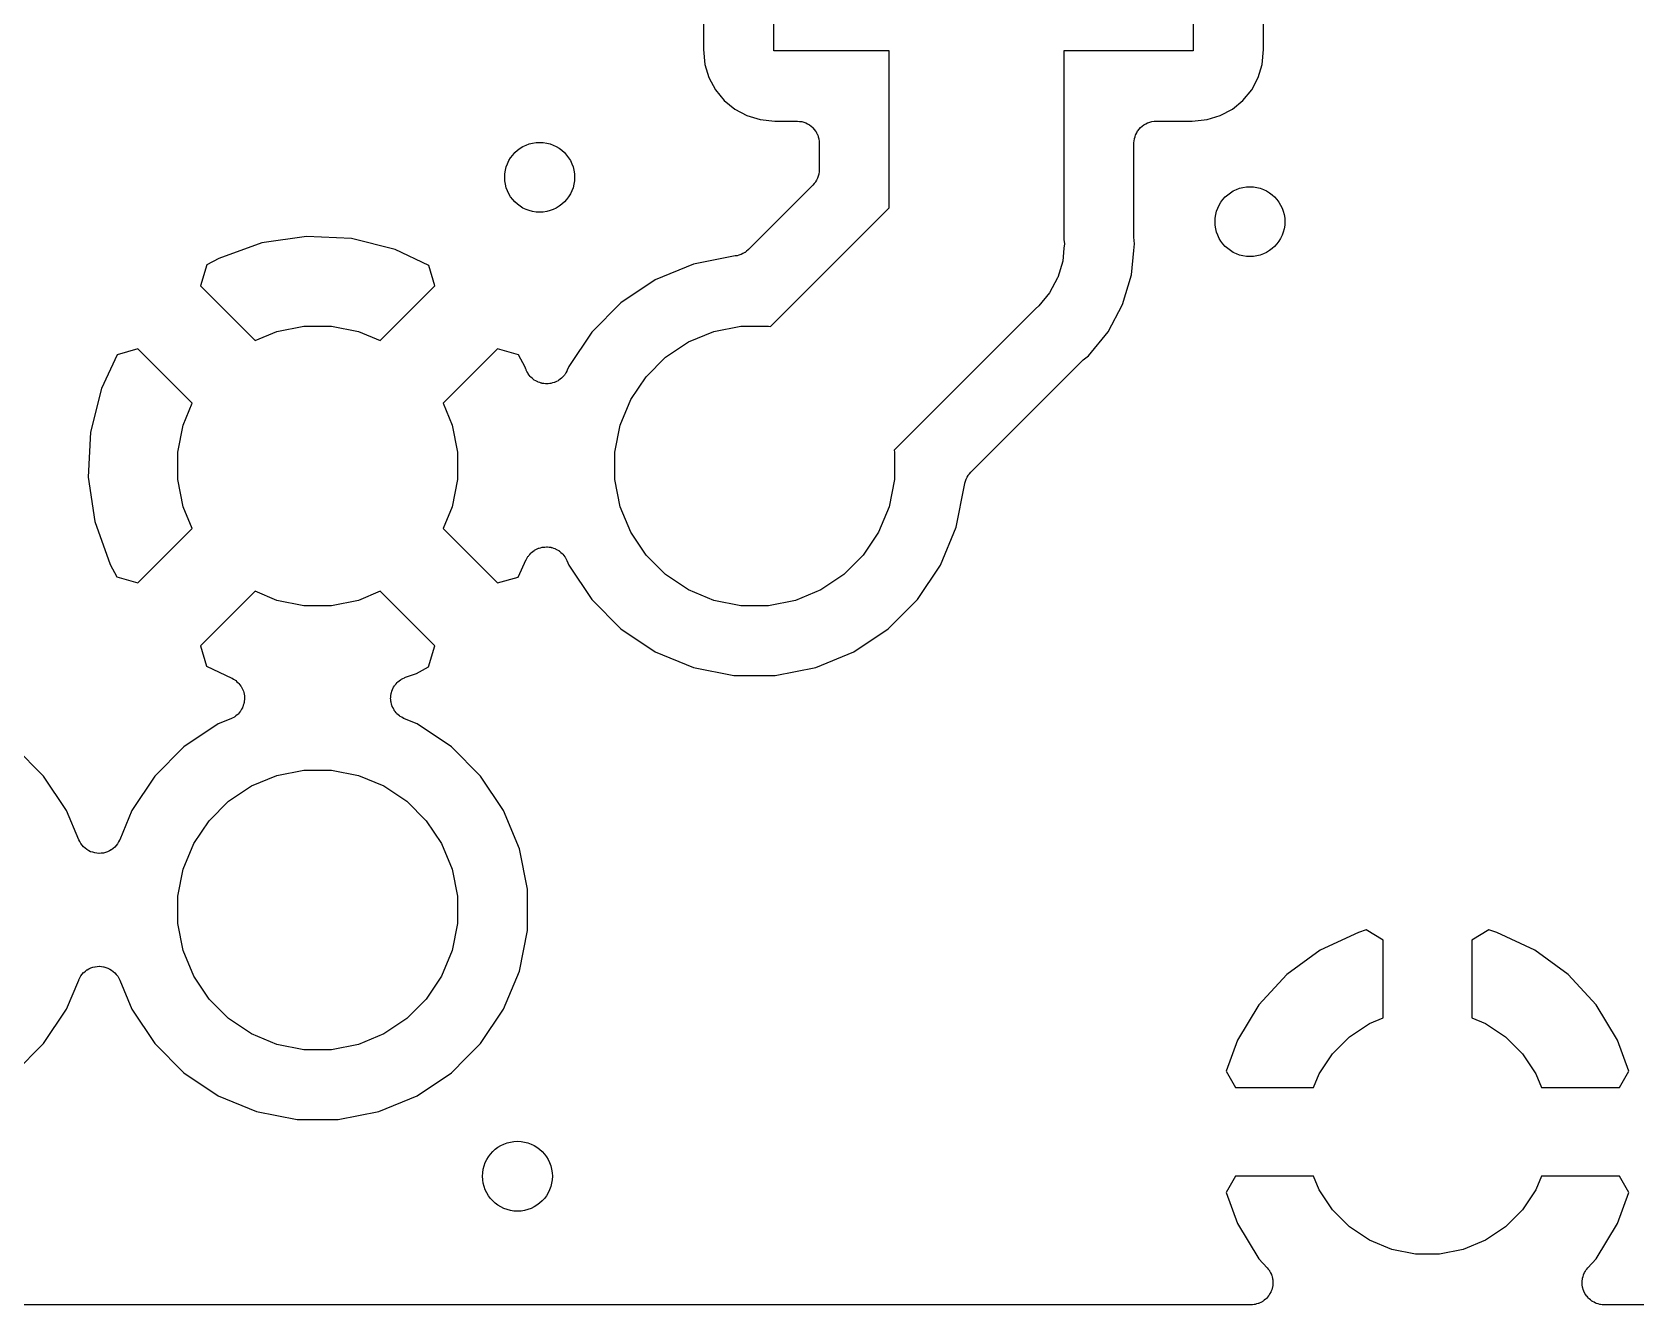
# Model space of a CAD drawing. Extents: x 2.85 to 5.2, y -4.31 to -3.17.
# Drawn here: x 3.5357 to 3.8969, y -4.314 to -4.0273 of the extents above; entities that cross this region are included whole.
import ezdxf

# ---------------------------------------------------------------- set-up
doc = ezdxf.new("R2010")
doc.units = 0
doc.header["$MEASUREMENT"] = 0
doc.layers.add('BLACK', color=7, linetype='CONTINUOUS')

msp = doc.modelspace()

# ---------------------------------------------------------------- linework, layer by layer
at = {"layer": 'BLACK', "linetype": 'CONTINUOUS'}
for p, q in [((3.68691, -3.96875), (3.68691, -4.03125)), ((3.70276, -4.0315), (3.70276, -3.9685)), ((3.79724, -3.9685), (3.79724, -4.0315)), ((3.81309, -4.03125), (3.81309, -4.01141)), ((3.68691, -4.03125), (3.68724, -4.03458)), ((3.72874, -4.0315), (3.70276, -4.0315)), ((3.72874, -4.06685), (3.72874, -4.0315)), ((3.79724, -4.0315), (3.76811, -4.0315)), ((3.76811, -4.0315), (3.76811, -4.07403)), ((3.81276, -4.03458), (3.81309, -4.03125)), ((3.68724, -4.03458), (3.68814, -4.03755)), ((3.81186, -4.03755), (3.81276, -4.03458)), ((3.68814, -4.03755), (3.6896, -4.04029)), ((3.8104, -4.04029), (3.81186, -4.03755)), ((3.6896, -4.04029), (3.69157, -4.04269)), ((3.80843, -4.04269), (3.8104, -4.04029)), ((3.69157, -4.04269), (3.69396, -4.04465)), ((3.69396, -4.04465), (3.6967, -4.04612)), ((3.6967, -4.04612), (3.69967, -4.04702)), ((3.80033, -4.04702), (3.8033, -4.04612)), ((3.8033, -4.04612), (3.80604, -4.04465)), ((3.80604, -4.04465), (3.80843, -4.04269)), ((3.69967, -4.04702), (3.703, -4.04734)), ((3.703, -4.04734), (3.70799, -4.04734)), ((3.70799, -4.04734), (3.70803, -4.04734)), ((3.70803, -4.04734), (3.70803, -4.04734)), ((3.70803, -4.04734), (3.70803, -4.04734)), ((3.70803, -4.04734), (3.70806, -4.04734)), ((3.70806, -4.04734), (3.70853, -4.0474)), ((3.70853, -4.0474), (3.709, -4.04745)), ((3.709, -4.04745), (3.70901, -4.04745)), ((3.70901, -4.04745), (3.70903, -4.04745)), ((3.70903, -4.04745), (3.70948, -4.0476)), ((3.70948, -4.0476), (3.70993, -4.04774)), ((3.70993, -4.04774), (3.70995, -4.04774)), ((3.70995, -4.04774), (3.70996, -4.04775)), ((3.70996, -4.04775), (3.71037, -4.04798)), ((3.71037, -4.04798), (3.71079, -4.0482)), ((3.71079, -4.0482), (3.7108, -4.04821)), ((3.7108, -4.04821), (3.71082, -4.04822)), ((3.71082, -4.04822), (3.71118, -4.04852)), ((3.71118, -4.04852), (3.71154, -4.04882)), ((3.71154, -4.04882), (3.71155, -4.04883)), ((3.71155, -4.04883), (3.71156, -4.04885)), ((3.71156, -4.04885), (3.71186, -4.04921)), ((3.71186, -4.04921), (3.71216, -4.04958)), ((3.71216, -4.04958), (3.71216, -4.04959)), ((3.71216, -4.04959), (3.71218, -4.04961)), ((3.71218, -4.04961), (3.71239, -4.05002)), ((3.78449, -4.04996), (3.78471, -4.04955)), ((3.78471, -4.04955), (3.78472, -4.04953)), ((3.78472, -4.04953), (3.78473, -4.04952)), ((3.78473, -4.04952), (3.78504, -4.04916)), ((3.78504, -4.04916), (3.78534, -4.0488)), ((3.78534, -4.0488), (3.78535, -4.04879)), ((3.78535, -4.04879), (3.78536, -4.04877)), ((3.78536, -4.04877), (3.78573, -4.04848)), ((3.78573, -4.04848), (3.78609, -4.04818)), ((3.78609, -4.04818), (3.78611, -4.04817)), ((3.78611, -4.04817), (3.78612, -4.04816)), ((3.78612, -4.04816), (3.78654, -4.04794)), ((3.78654, -4.04794), (3.78695, -4.04772)), ((3.78695, -4.04772), (3.78697, -4.04772)), ((3.78697, -4.04772), (3.78699, -4.04771)), ((3.78699, -4.04771), (3.78744, -4.04758)), ((3.78744, -4.04758), (3.78789, -4.04744)), ((3.78789, -4.04744), (3.7879, -4.04744)), ((3.7879, -4.04744), (3.78792, -4.04743)), ((3.78792, -4.04743), (3.78839, -4.04739)), ((3.78839, -4.04739), (3.78886, -4.04734)), ((3.78886, -4.04734), (3.797, -4.04734)), ((3.797, -4.04734), (3.80033, -4.04702)), ((3.71239, -4.05002), (3.71261, -4.05044)), ((3.71261, -4.05044), (3.71262, -4.05046)), ((3.71262, -4.05046), (3.71263, -4.05047)), ((3.71263, -4.05047), (3.71276, -4.05092)), ((3.71276, -4.05092), (3.7129, -4.05137)), ((3.7129, -4.05137), (3.7129, -4.05139)), ((3.7129, -4.05139), (3.7129, -4.05141)), ((3.7129, -4.05141), (3.71295, -4.05188)), ((3.71295, -4.05188), (3.71299, -4.05234)), ((3.71299, -4.05234), (3.71299, -4.05825)), ((3.78386, -4.05227), (3.78391, -4.05181)), ((3.78386, -4.05231), (3.78386, -4.05227)), ((3.78386, -4.05234), (3.78386, -4.05231)), ((3.78386, -4.05231), (3.78386, -4.05231)), ((3.78386, -4.05231), (3.78386, -4.05231)), ((3.78386, -4.07301), (3.78386, -4.05234)), ((3.78391, -4.05181), (3.78396, -4.05134)), ((3.78396, -4.05134), (3.78397, -4.05132)), ((3.78397, -4.0513), (3.78411, -4.05086)), ((3.78397, -4.05132), (3.78397, -4.0513)), ((3.78411, -4.05086), (3.78425, -4.05041)), ((3.78425, -4.05041), (3.78426, -4.05039)), ((3.78426, -4.05037), (3.78449, -4.04996)), ((3.78426, -4.05039), (3.78426, -4.05037)), ((3.71236, -4.06063), (3.71215, -4.06103)), ((3.71259, -4.06022), (3.71236, -4.06063)), ((3.7126, -4.0602), (3.71259, -4.06022)), ((3.71261, -4.06017), (3.7126, -4.0602)), ((3.71274, -4.05973), (3.71261, -4.06017)), ((3.71288, -4.05929), (3.71274, -4.05973)), ((3.71289, -4.05927), (3.71288, -4.05929)), ((3.71294, -4.05878), (3.71289, -4.05924)), ((3.71289, -4.05924), (3.71289, -4.05927)), ((3.71299, -4.05832), (3.71294, -4.05878)), ((3.71299, -4.05825), (3.71299, -4.05827)), ((3.71299, -4.05827), (3.71299, -4.05827)), ((3.71299, -4.05827), (3.71299, -4.05827)), ((3.71299, -4.05827), (3.71299, -4.05832)), ((3.71153, -4.06179), (3.69702, -4.07629)), ((3.71182, -4.06143), (3.71153, -4.06179)), ((3.71212, -4.06108), (3.71182, -4.06143)), ((3.71213, -4.06105), (3.71212, -4.06108)), ((3.71215, -4.06103), (3.71213, -4.06105)), ((3.70199, -4.0936), (3.72874, -4.06685)), ((3.58744, -4.0748), (3.57777, -4.07826)), ((3.59747, -4.07332), (3.58744, -4.0748)), ((3.6076, -4.07382), (3.59747, -4.07332)), ((3.61744, -4.07628), (3.6076, -4.07382)), ((3.76811, -4.07403), (3.76821, -4.075)), ((3.76821, -4.075), (3.76811, -4.07597)), ((3.78388, -4.07322), (3.78386, -4.07301)), ((3.78388, -4.07343), (3.78388, -4.07322)), ((3.78388, -4.0735), (3.78388, -4.07343)), ((3.78403, -4.075), (3.78388, -4.0735)), ((3.78388, -4.0765), (3.78403, -4.075)), ((3.57777, -4.07826), (3.57501, -4.07973)), ((3.62503, -4.07987), (3.61744, -4.07628)), ((3.69404, -4.0777), (3.68464, -4.07957)), ((3.69441, -4.07767), (3.69404, -4.0777)), ((3.69443, -4.07766), (3.69441, -4.07767)), ((3.69446, -4.07766), (3.69443, -4.07766)), ((3.6949, -4.07753), (3.69446, -4.07766)), ((3.69535, -4.0774), (3.6949, -4.07753)), ((3.69537, -4.07739), (3.69535, -4.0774)), ((3.69539, -4.07738), (3.69537, -4.07739)), ((3.6958, -4.07716), (3.69539, -4.07738)), ((3.69621, -4.07695), (3.6958, -4.07716)), ((3.69623, -4.07693), (3.69621, -4.07695)), ((3.69626, -4.07692), (3.69623, -4.07693)), ((3.69661, -4.07663), (3.69626, -4.07692)), ((3.69697, -4.07634), (3.69661, -4.07663)), ((3.69701, -4.0763), (3.69697, -4.07634)), ((3.69702, -4.07629), (3.69701, -4.0763)), ((3.69701, -4.0763), (3.69701, -4.0763)), ((3.69701, -4.0763), (3.69701, -4.0763)), ((3.76811, -4.07597), (3.76783, -4.07886)), ((3.76811, -4.07597), (3.76811, -4.07597)), ((3.78335, -4.08195), (3.78388, -4.0765)), ((3.78388, -4.0765), (3.78388, -4.0765)), ((3.57501, -4.07973), (3.57362, -4.08448)), ((3.62638, -4.08448), (3.62503, -4.07987)), ((3.68464, -4.07957), (3.67605, -4.08313)), ((3.76783, -4.07886), (3.7667, -4.08257)), ((3.78132, -4.08863), (3.78335, -4.08195)), ((3.57362, -4.08448), (3.58589, -4.09675)), ((3.61411, -4.09675), (3.62638, -4.08448)), ((3.67605, -4.08313), (3.66831, -4.0883)), ((3.76487, -4.08599), (3.76241, -4.08899)), ((3.76667, -4.08262), (3.76487, -4.08599)), ((3.7667, -4.08257), (3.76667, -4.08262)), ((3.7667, -4.08257), (3.7667, -4.08257)), ((3.66831, -4.0883), (3.66173, -4.09488)), ((3.76166, -4.0896), (3.72983, -4.12143)), ((3.76241, -4.08899), (3.76166, -4.0896)), ((3.77803, -4.09478), (3.78132, -4.08863)), ((3.58589, -4.09675), (3.59081, -4.09471)), ((3.59081, -4.09471), (3.5969, -4.0935)), ((3.5969, -4.0935), (3.6031, -4.0935)), ((3.6031, -4.0935), (3.60919, -4.09471)), ((3.60919, -4.09471), (3.61411, -4.09675)), ((3.66173, -4.09488), (3.65656, -4.10262)), ((3.68351, -4.09709), (3.68924, -4.09471)), ((3.68924, -4.09471), (3.69532, -4.0935)), ((3.69532, -4.0935), (3.70153, -4.0935)), ((3.70153, -4.0935), (3.70199, -4.0936)), ((3.7736, -4.10018), (3.77803, -4.09478)), ((3.55487, -4.09997), (3.55128, -4.10756)), ((3.55948, -4.09862), (3.55487, -4.09997)), ((3.57175, -4.11089), (3.55948, -4.09862)), ((3.64052, -4.09862), (3.62825, -4.11089)), ((3.64527, -4.10001), (3.64052, -4.09862)), ((3.64674, -4.10277), (3.64527, -4.10001)), ((3.67835, -4.10054), (3.68351, -4.09709)), ((3.77244, -4.10113), (3.7736, -4.10018)), ((3.64689, -4.1032), (3.64674, -4.10277)), ((3.64694, -4.10331), (3.64689, -4.1032)), ((3.64698, -4.10342), (3.64694, -4.10331)), ((3.64715, -4.10375), (3.64698, -4.10342)), ((3.64731, -4.10408), (3.64715, -4.10375)), ((3.64738, -4.10418), (3.64731, -4.10408)), ((3.6559, -4.10402), (3.65572, -4.10435)), ((3.6561, -4.1037), (3.6559, -4.10402)), ((3.65614, -4.1036), (3.6561, -4.1037)), ((3.65619, -4.1035), (3.65614, -4.1036)), ((3.65622, -4.10343), (3.65619, -4.1035)), ((3.65656, -4.10262), (3.65622, -4.10343)), ((3.67396, -4.10492), (3.67835, -4.10054)), ((3.74713, -4.1264), (3.77208, -4.10146)), ((3.77208, -4.10146), (3.77213, -4.10141)), ((3.77213, -4.10141), (3.77229, -4.10128)), ((3.77229, -4.10128), (3.77244, -4.10113)), ((3.55128, -4.10756), (3.54882, -4.1174)), ((3.64743, -4.10428), (3.64738, -4.10418)), ((3.64767, -4.10457), (3.64743, -4.10428)), ((3.64789, -4.10487), (3.64767, -4.10457)), ((3.64798, -4.10495), (3.64789, -4.10487)), ((3.64805, -4.10504), (3.64798, -4.10495)), ((3.64834, -4.10527), (3.64805, -4.10504)), ((3.64861, -4.10553), (3.64834, -4.10527)), ((3.64871, -4.10559), (3.64861, -4.10553)), ((3.6488, -4.10566), (3.64871, -4.10559)), ((3.64913, -4.10584), (3.6488, -4.10566)), ((3.64945, -4.10603), (3.64913, -4.10584)), ((3.64956, -4.10607), (3.64945, -4.10603)), ((3.64966, -4.10612), (3.64956, -4.10607)), ((3.65001, -4.10624), (3.64966, -4.10612)), ((3.65037, -4.10636), (3.65001, -4.10624)), ((3.65048, -4.10638), (3.65037, -4.10636)), ((3.65059, -4.10642), (3.65048, -4.10638)), ((3.65096, -4.10645), (3.65059, -4.10642)), ((3.65133, -4.10651), (3.65096, -4.10645)), ((3.65145, -4.10651), (3.65133, -4.10651)), ((3.65156, -4.10652), (3.65145, -4.10651)), ((3.65193, -4.10649), (3.65156, -4.10652)), ((3.65231, -4.10647), (3.65193, -4.10649)), ((3.65242, -4.10644), (3.65231, -4.10647)), ((3.65253, -4.10643), (3.65242, -4.10644)), ((3.65289, -4.10633), (3.65253, -4.10643)), ((3.65325, -4.10624), (3.65289, -4.10633)), ((3.65336, -4.10619), (3.65325, -4.10624)), ((3.65347, -4.10616), (3.65336, -4.10619)), ((3.6538, -4.10599), (3.65347, -4.10616)), ((3.65414, -4.10583), (3.6538, -4.10599)), ((3.65423, -4.10576), (3.65414, -4.10583)), ((3.65433, -4.10571), (3.65423, -4.10576)), ((3.65463, -4.10547), (3.65433, -4.10571)), ((3.65493, -4.10525), (3.65463, -4.10547)), ((3.65501, -4.10517), (3.65493, -4.10525)), ((3.65509, -4.1051), (3.65501, -4.10517)), ((3.65534, -4.10481), (3.65509, -4.1051)), ((3.65559, -4.10454), (3.65534, -4.10481)), ((3.65565, -4.10444), (3.65559, -4.10454)), ((3.65572, -4.10435), (3.65565, -4.10444)), ((3.67051, -4.11008), (3.67396, -4.10492)), ((3.56971, -4.11581), (3.57175, -4.11089)), ((3.62825, -4.11089), (3.63029, -4.11581)), ((3.66814, -4.11581), (3.67051, -4.11008)), ((3.54882, -4.1174), (3.54832, -4.12753)), ((3.5685, -4.1219), (3.56971, -4.11581)), ((3.63029, -4.11581), (3.6315, -4.1219)), ((3.66693, -4.1219), (3.66814, -4.11581)), ((3.5685, -4.1281), (3.5685, -4.1219)), ((3.6315, -4.1219), (3.6315, -4.1281)), ((3.66693, -4.1281), (3.66693, -4.1219)), ((3.72983, -4.12143), (3.72992, -4.1219)), ((3.72992, -4.1219), (3.72992, -4.1281)), ((3.54832, -4.12753), (3.5498, -4.13756)), ((3.56971, -4.13419), (3.5685, -4.1281)), ((3.6315, -4.1281), (3.63029, -4.13419)), ((3.66814, -4.13419), (3.66693, -4.1281)), ((3.72992, -4.1281), (3.72871, -4.13419)), ((3.74385, -4.13878), (3.74572, -4.12937)), ((3.74572, -4.12937), (3.74577, -4.12895)), ((3.74577, -4.12895), (3.74578, -4.12892)), ((3.74578, -4.1289), (3.74592, -4.12846)), ((3.74578, -4.12892), (3.74578, -4.1289)), ((3.74592, -4.12846), (3.74605, -4.12802)), ((3.74605, -4.12802), (3.74607, -4.12799)), ((3.74607, -4.12797), (3.7463, -4.12756)), ((3.74607, -4.12799), (3.74607, -4.12797)), ((3.7463, -4.12756), (3.74651, -4.12716)), ((3.74651, -4.12716), (3.74653, -4.12714)), ((3.74653, -4.12714), (3.74654, -4.12711)), ((3.74654, -4.12711), (3.74684, -4.12676)), ((3.74684, -4.12676), (3.74713, -4.1264)), ((3.57175, -4.13911), (3.56971, -4.13419)), ((3.63029, -4.13419), (3.62825, -4.13911)), ((3.67051, -4.13992), (3.66814, -4.13419)), ((3.72871, -4.13419), (3.72634, -4.13992)), ((3.5498, -4.13756), (3.55326, -4.14723)), ((3.55948, -4.15138), (3.57175, -4.13911)), ((3.62825, -4.13911), (3.64052, -4.15138)), ((3.67396, -4.14508), (3.67051, -4.13992)), ((3.72634, -4.13992), (3.72289, -4.14508)), ((3.74029, -4.14738), (3.74385, -4.13878)), ((3.64898, -4.14392), (3.64931, -4.14378)), ((3.64931, -4.14378), (3.64962, -4.14361)), ((3.64962, -4.14361), (3.64975, -4.14357)), ((3.64975, -4.14357), (3.64987, -4.14352)), ((3.64987, -4.14352), (3.65022, -4.14343)), ((3.65022, -4.14343), (3.65056, -4.14333)), ((3.65056, -4.14333), (3.65069, -4.14332)), ((3.65069, -4.14332), (3.65082, -4.14329)), ((3.65082, -4.14329), (3.65117, -4.14328)), ((3.65117, -4.14328), (3.65153, -4.14324)), ((3.65153, -4.14324), (3.65166, -4.14326)), ((3.65166, -4.14326), (3.65179, -4.14325)), ((3.65179, -4.14325), (3.65215, -4.14331)), ((3.65215, -4.14331), (3.6525, -4.14334)), ((3.6525, -4.14334), (3.65263, -4.14338)), ((3.65263, -4.14338), (3.65276, -4.1434)), ((3.65276, -4.1434), (3.65309, -4.14352)), ((3.65309, -4.14352), (3.65343, -4.14363)), ((3.65343, -4.14363), (3.65355, -4.14369)), ((3.65355, -4.14369), (3.65367, -4.14374)), ((3.65367, -4.14374), (3.65398, -4.14392)), ((3.55326, -4.14723), (3.55473, -4.14999)), ((3.64513, -4.15003), (3.64698, -4.1461)), ((3.64698, -4.1461), (3.64701, -4.14604)), ((3.64701, -4.14604), (3.6472, -4.14574)), ((3.6472, -4.14574), (3.64737, -4.14542)), ((3.64737, -4.14542), (3.64746, -4.14532)), ((3.64746, -4.14532), (3.64753, -4.14521)), ((3.64753, -4.14521), (3.64777, -4.14495)), ((3.64777, -4.14495), (3.648, -4.14468)), ((3.648, -4.14468), (3.6481, -4.14459)), ((3.6481, -4.14459), (3.64819, -4.1445)), ((3.64819, -4.1445), (3.64848, -4.14429)), ((3.64848, -4.14429), (3.64876, -4.14406)), ((3.64876, -4.14406), (3.64888, -4.144)), ((3.64888, -4.144), (3.64898, -4.14392)), ((3.65398, -4.14392), (3.65429, -4.14409)), ((3.65429, -4.14409), (3.65439, -4.14418)), ((3.65439, -4.14418), (3.65451, -4.14424)), ((3.65451, -4.14424), (3.65477, -4.14449)), ((3.65477, -4.14449), (3.65505, -4.14471)), ((3.65505, -4.14471), (3.65513, -4.14481)), ((3.65513, -4.14481), (3.65523, -4.1449)), ((3.65523, -4.1449), (3.65544, -4.14519)), ((3.65544, -4.14519), (3.65566, -4.14547)), ((3.65566, -4.14547), (3.65573, -4.14558)), ((3.65573, -4.14558), (3.6558, -4.14569)), ((3.6558, -4.14569), (3.65596, -4.14601)), ((3.65596, -4.14601), (3.65612, -4.14633)), ((3.65612, -4.14633), (3.65656, -4.14738)), ((3.65656, -4.14738), (3.66173, -4.15512)), ((3.67835, -4.14946), (3.67396, -4.14508)), ((3.72289, -4.14508), (3.7185, -4.14946)), ((3.73512, -4.15512), (3.74029, -4.14738)), ((3.55473, -4.14999), (3.55948, -4.15138)), ((3.64052, -4.15138), (3.64513, -4.15003)), ((3.68351, -4.15291), (3.67835, -4.14946)), ((3.7185, -4.14946), (3.71334, -4.15291)), ((3.58589, -4.15325), (3.57362, -4.16552)), ((3.59081, -4.15529), (3.58589, -4.15325)), ((3.61411, -4.15325), (3.60919, -4.15529)), ((3.62638, -4.16552), (3.61411, -4.15325)), ((3.68924, -4.15529), (3.68351, -4.15291)), ((3.71334, -4.15291), (3.70761, -4.15529)), ((3.5969, -4.1565), (3.59081, -4.15529)), ((3.6031, -4.1565), (3.5969, -4.1565)), ((3.60919, -4.15529), (3.6031, -4.1565)), ((3.66173, -4.15512), (3.66831, -4.1617)), ((3.69532, -4.1565), (3.68924, -4.15529)), ((3.70153, -4.1565), (3.69532, -4.1565)), ((3.70761, -4.15529), (3.70153, -4.1565)), ((3.72854, -4.1617), (3.73512, -4.15512)), ((3.66831, -4.1617), (3.67605, -4.16687)), ((3.7208, -4.16687), (3.72854, -4.1617)), ((3.57362, -4.16552), (3.57497, -4.17013)), ((3.62499, -4.17027), (3.62638, -4.16552)), ((3.67605, -4.16687), (3.68464, -4.17043)), ((3.71221, -4.17043), (3.7208, -4.16687)), ((3.57497, -4.17013), (3.58067, -4.17282)), ((3.61921, -4.17288), (3.61954, -4.17271)), ((3.61954, -4.17271), (3.61965, -4.17267)), ((3.61965, -4.17267), (3.61976, -4.17262)), ((3.61976, -4.17262), (3.62223, -4.17174)), ((3.62223, -4.17174), (3.62499, -4.17027)), ((3.68464, -4.17043), (3.69377, -4.17224)), ((3.69377, -4.17224), (3.70308, -4.17224)), ((3.70308, -4.17224), (3.71221, -4.17043)), ((3.58067, -4.17282), (3.58073, -4.17285)), ((3.58073, -4.17285), (3.58104, -4.17304)), ((3.58104, -4.17304), (3.58135, -4.17321)), ((3.58135, -4.17321), (3.58145, -4.1733)), ((3.58145, -4.1733), (3.58156, -4.17337)), ((3.58156, -4.17337), (3.58183, -4.17361)), ((3.58183, -4.17361), (3.5821, -4.17384)), ((3.5821, -4.17384), (3.58218, -4.17394)), ((3.58218, -4.17394), (3.58228, -4.17403)), ((3.58228, -4.17403), (3.58249, -4.17432)), ((3.58249, -4.17432), (3.58271, -4.1746)), ((3.58271, -4.1746), (3.58277, -4.17472)), ((3.58277, -4.17472), (3.58285, -4.17482)), ((3.58285, -4.17482), (3.583, -4.17515)), ((3.583, -4.17515), (3.58317, -4.17546)), ((3.58317, -4.17546), (3.5832, -4.17559)), ((3.5832, -4.17559), (3.58326, -4.17571)), ((3.58326, -4.17571), (3.58334, -4.17606)), ((3.58334, -4.17606), (3.58344, -4.1764)), ((3.6165, -4.17669), (3.61654, -4.17632)), ((3.61654, -4.17632), (3.61658, -4.17621)), ((3.61658, -4.17621), (3.6166, -4.1761)), ((3.6166, -4.1761), (3.61672, -4.17574)), ((3.61672, -4.17574), (3.61683, -4.17539)), ((3.61683, -4.17539), (3.61689, -4.17529)), ((3.61689, -4.17529), (3.61693, -4.17518)), ((3.61693, -4.17518), (3.61712, -4.17486)), ((3.61712, -4.17486), (3.6173, -4.17453)), ((3.6173, -4.17453), (3.61737, -4.17444)), ((3.61737, -4.17444), (3.61743, -4.17434)), ((3.61743, -4.17434), (3.61768, -4.17407)), ((3.61768, -4.17407), (3.61792, -4.17378)), ((3.61792, -4.17378), (3.61801, -4.17371)), ((3.61801, -4.17371), (3.61809, -4.17362)), ((3.61809, -4.17362), (3.61839, -4.1734)), ((3.61839, -4.1734), (3.61868, -4.17316)), ((3.61868, -4.17316), (3.61878, -4.17311)), ((3.61878, -4.17311), (3.61887, -4.17304)), ((3.61887, -4.17304), (3.61921, -4.17288)), ((3.58285, -4.17982), (3.58268, -4.18013)), ((3.58304, -4.17951), (3.58285, -4.17982)), ((3.58308, -4.17939), (3.58304, -4.17951)), ((3.58315, -4.17927), (3.58308, -4.17939)), ((3.58325, -4.17893), (3.58315, -4.17927)), ((3.58337, -4.1786), (3.58325, -4.17893)), ((3.58339, -4.17847), (3.58337, -4.1786)), ((3.58343, -4.17834), (3.58339, -4.17847)), ((3.58347, -4.17799), (3.58343, -4.17834)), ((3.58344, -4.1764), (3.58345, -4.17653)), ((3.58345, -4.17653), (3.58349, -4.17666)), ((3.58352, -4.17763), (3.58347, -4.17799)), ((3.58349, -4.17666), (3.5835, -4.17701)), ((3.5835, -4.17701), (3.58353, -4.17737)), ((3.58353, -4.17737), (3.58352, -4.1775)), ((3.58352, -4.1775), (3.58352, -4.17763)), ((3.61644, -4.17729), (3.61645, -4.17717)), ((3.61647, -4.17766), (3.61644, -4.17729)), ((3.61645, -4.17706), (3.6165, -4.17669)), ((3.61645, -4.17717), (3.61645, -4.17706)), ((3.61649, -4.17804), (3.61647, -4.17766)), ((3.61652, -4.17815), (3.61649, -4.17804)), ((3.61653, -4.17826), (3.61652, -4.17815)), ((3.61663, -4.17862), (3.61653, -4.17826)), ((3.61672, -4.17898), (3.61663, -4.17862)), ((3.61677, -4.17909), (3.61672, -4.17898)), ((3.6168, -4.1792), (3.61677, -4.17909)), ((3.61697, -4.17953), (3.6168, -4.1792)), ((3.61713, -4.17987), (3.61697, -4.17953)), ((3.6172, -4.17996), (3.61713, -4.17987)), ((3.57762, -4.18313), (3.56988, -4.1883)), ((3.58045, -4.18196), (3.57762, -4.18313)), ((3.58076, -4.18179), (3.58045, -4.18196)), ((3.58108, -4.18164), (3.58076, -4.18179)), ((3.58119, -4.18157), (3.58108, -4.18164)), ((3.58131, -4.1815), (3.58119, -4.18157)), ((3.58158, -4.18128), (3.58131, -4.1815)), ((3.58187, -4.18107), (3.58158, -4.18128)), ((3.58196, -4.18097), (3.58187, -4.18107)), ((3.58206, -4.18089), (3.58196, -4.18097)), ((3.58229, -4.18061), (3.58206, -4.18089)), ((3.58253, -4.18035), (3.58229, -4.18061)), ((3.5826, -4.18023), (3.58253, -4.18035)), ((3.58268, -4.18013), (3.5826, -4.18023)), ((3.61725, -4.18006), (3.6172, -4.17996)), ((3.61749, -4.18036), (3.61725, -4.18006)), ((3.61771, -4.18066), (3.61749, -4.18036)), ((3.61779, -4.18073), (3.61771, -4.18066)), ((3.61786, -4.18082), (3.61779, -4.18073)), ((3.61815, -4.18107), (3.61786, -4.18082)), ((3.61842, -4.18132), (3.61815, -4.18107)), ((3.61852, -4.18138), (3.61842, -4.18132)), ((3.61861, -4.18145), (3.61852, -4.18138)), ((3.61894, -4.18163), (3.61861, -4.18145)), ((3.61925, -4.18183), (3.61894, -4.18163)), ((3.61936, -4.18187), (3.61925, -4.18183)), ((3.61946, -4.18192), (3.61936, -4.18187)), ((3.61953, -4.18195), (3.61946, -4.18192)), ((3.62238, -4.18313), (3.61953, -4.18195)), ((3.63012, -4.1883), (3.62238, -4.18313)), ((3.53827, -4.19488), (3.53169, -4.1883)), ((3.56988, -4.1883), (3.5633, -4.19488)), ((3.6367, -4.19488), (3.63012, -4.1883)), ((3.59081, -4.19471), (3.5969, -4.1935)), ((3.5969, -4.1935), (3.6031, -4.1935)), ((3.6031, -4.1935), (3.60919, -4.19471)), ((3.54344, -4.20262), (3.53827, -4.19488)), ((3.5633, -4.19488), (3.55813, -4.20262)), ((3.57992, -4.20054), (3.58508, -4.19709)), ((3.58508, -4.19709), (3.59081, -4.19471)), ((3.60919, -4.19471), (3.61492, -4.19709)), ((3.61492, -4.19709), (3.62008, -4.20054)), ((3.64187, -4.20262), (3.6367, -4.19488)), ((3.57554, -4.20492), (3.57992, -4.20054)), ((3.62008, -4.20054), (3.62446, -4.20492)), ((3.54617, -4.2092), (3.54344, -4.20262)), ((3.55813, -4.20262), (3.55541, -4.2092)), ((3.57209, -4.21008), (3.57554, -4.20492)), ((3.62446, -4.20492), (3.62791, -4.21008)), ((3.64543, -4.21122), (3.64187, -4.20262)), ((3.5464, -4.20963), (3.54617, -4.2092)), ((3.54662, -4.21005), (3.5464, -4.20963)), ((3.54662, -4.21006), (3.54662, -4.21005)), ((3.54663, -4.21006), (3.54662, -4.21006)), ((3.54693, -4.21043), (3.54663, -4.21006)), ((3.54723, -4.21081), (3.54693, -4.21043)), ((3.54724, -4.21081), (3.54723, -4.21081)), ((3.54725, -4.21082), (3.54724, -4.21081)), ((3.54761, -4.21112), (3.54725, -4.21082)), ((3.54798, -4.21143), (3.54761, -4.21112)), ((3.54799, -4.21143), (3.54798, -4.21143)), ((3.548, -4.21144), (3.54799, -4.21143)), ((3.54842, -4.21167), (3.548, -4.21144)), ((3.54884, -4.2119), (3.54842, -4.21167)), ((3.54885, -4.2119), (3.54884, -4.2119)), ((3.54886, -4.2119), (3.54885, -4.2119)), ((3.54932, -4.21204), (3.54886, -4.2119)), ((3.54977, -4.21219), (3.54932, -4.21204)), ((3.54978, -4.21219), (3.54977, -4.21219)), ((3.54979, -4.21219), (3.54978, -4.21219)), ((3.55027, -4.21224), (3.54979, -4.21219)), ((3.55074, -4.21229), (3.55027, -4.21224)), ((3.55075, -4.21229), (3.55074, -4.21229)), ((3.55076, -4.21229), (3.55075, -4.21229)), ((3.55124, -4.21225), (3.55076, -4.21229)), ((3.55172, -4.2122), (3.55124, -4.21225)), ((3.55173, -4.2122), (3.55172, -4.2122)), ((3.55172, -4.2122), (3.55172, -4.2122)), ((3.55219, -4.21206), (3.55173, -4.2122)), ((3.55265, -4.21193), (3.55219, -4.21206)), ((3.55266, -4.21192), (3.55265, -4.21193)), ((3.55267, -4.21192), (3.55266, -4.21192)), ((3.55309, -4.2117), (3.55267, -4.21192)), ((3.55352, -4.21148), (3.55309, -4.2117)), ((3.55353, -4.21147), (3.55352, -4.21147)), ((3.55352, -4.21147), (3.55352, -4.21148)), ((3.5539, -4.21117), (3.55353, -4.21147)), ((3.55428, -4.21087), (3.5539, -4.21117)), ((3.55429, -4.21086), (3.55428, -4.21087)), ((3.5546, -4.21049), (3.55429, -4.21086)), ((3.55429, -4.21086), (3.55429, -4.21086)), ((3.55491, -4.21012), (3.5546, -4.21049)), ((3.55492, -4.21011), (3.55491, -4.21011)), ((3.55491, -4.21011), (3.55491, -4.21012)), ((3.55515, -4.20969), (3.55492, -4.21011)), ((3.55538, -4.20927), (3.55515, -4.20969)), ((3.55539, -4.20925), (3.55538, -4.20927)), ((3.55541, -4.2092), (3.55539, -4.20925)), ((3.55539, -4.20925), (3.55539, -4.20925)), ((3.55539, -4.20925), (3.55539, -4.20925)), ((3.56971, -4.21581), (3.57209, -4.21008)), ((3.62791, -4.21008), (3.63029, -4.21581)), ((3.64724, -4.22035), (3.64543, -4.21122)), ((3.5685, -4.2219), (3.56971, -4.21581)), ((3.63029, -4.21581), (3.6315, -4.2219)), ((3.5685, -4.2281), (3.5685, -4.2219)), ((3.6315, -4.2219), (3.6315, -4.2281)), ((3.64724, -4.22965), (3.64724, -4.22035)), ((3.56971, -4.23419), (3.5685, -4.2281)), ((3.6315, -4.2281), (3.63029, -4.23419)), ((3.64543, -4.23878), (3.64724, -4.22965)), ((3.83442, -4.23007), (3.82584, -4.23406)), ((3.83621, -4.22953), (3.83442, -4.23007)), ((3.84, -4.2318), (3.83621, -4.22953)), ((3.86379, -4.22953), (3.86, -4.2318)), ((3.86558, -4.23007), (3.86379, -4.22953)), ((3.87416, -4.23406), (3.86558, -4.23007)), ((3.82584, -4.23406), (3.81832, -4.23956)), ((3.84, -4.24931), (3.84, -4.2318)), ((3.86, -4.2318), (3.86, -4.24931)), ((3.88168, -4.23956), (3.87416, -4.23406)), ((3.54986, -4.2378), (3.55034, -4.23775)), ((3.55034, -4.23775), (3.55081, -4.23771)), ((3.55081, -4.23771), (3.55082, -4.23771)), ((3.55082, -4.23771), (3.55083, -4.23771)), ((3.55083, -4.23771), (3.55131, -4.23776)), ((3.57209, -4.23992), (3.56971, -4.23419)), ((3.63029, -4.23419), (3.62791, -4.23992)), ((3.54344, -4.24738), (3.54617, -4.2408)), ((3.54617, -4.2408), (3.54619, -4.24075)), ((3.54619, -4.24075), (3.5462, -4.24073)), ((3.54619, -4.24075), (3.54619, -4.24075)), ((3.54619, -4.24075), (3.54619, -4.24075)), ((3.5462, -4.24073), (3.54643, -4.24031)), ((3.54643, -4.24031), (3.54666, -4.23989)), ((3.54666, -4.23989), (3.54667, -4.23988)), ((3.54666, -4.23989), (3.54666, -4.23989)), ((3.54667, -4.23988), (3.54698, -4.23951)), ((3.54698, -4.23951), (3.54728, -4.23914)), ((3.54728, -4.23914), (3.54729, -4.23914)), ((3.54729, -4.23914), (3.5473, -4.23913)), ((3.5473, -4.23913), (3.54767, -4.23883)), ((3.54767, -4.23883), (3.54804, -4.23853)), ((3.54804, -4.23853), (3.54805, -4.23853)), ((3.54805, -4.23853), (3.54806, -4.23852)), ((3.54806, -4.23852), (3.54848, -4.2383)), ((3.54848, -4.2383), (3.54891, -4.23808)), ((3.54891, -4.23808), (3.54892, -4.23807)), ((3.54891, -4.23808), (3.54891, -4.23808)), ((3.54892, -4.23807), (3.54938, -4.23794)), ((3.54938, -4.23794), (3.54984, -4.2378)), ((3.54984, -4.2378), (3.54985, -4.2378)), ((3.54985, -4.2378), (3.54986, -4.2378)), ((3.55131, -4.23776), (3.55178, -4.23781)), ((3.55178, -4.23781), (3.55179, -4.23781)), ((3.55179, -4.23781), (3.5518, -4.23781)), ((3.5518, -4.23781), (3.55226, -4.23796)), ((3.55226, -4.23796), (3.55272, -4.2381)), ((3.55272, -4.2381), (3.55272, -4.2381)), ((3.55272, -4.2381), (3.55273, -4.2381)), ((3.55273, -4.2381), (3.55315, -4.23833)), ((3.55315, -4.23833), (3.55358, -4.23856)), ((3.55358, -4.23856), (3.55358, -4.23857)), ((3.55358, -4.23857), (3.55359, -4.23857)), ((3.55359, -4.23857), (3.55395, -4.23887)), ((3.55395, -4.23887), (3.55433, -4.23918)), ((3.55433, -4.23918), (3.55433, -4.23919)), ((3.55433, -4.23919), (3.55434, -4.23919)), ((3.55434, -4.23919), (3.55464, -4.23956)), ((3.55464, -4.23956), (3.55495, -4.23994)), ((3.55495, -4.23994), (3.55495, -4.23994)), ((3.55495, -4.23994), (3.55496, -4.23995)), ((3.55496, -4.23995), (3.55518, -4.24037)), ((3.55518, -4.24037), (3.55541, -4.2408)), ((3.55541, -4.2408), (3.55813, -4.24738)), ((3.57554, -4.24508), (3.57209, -4.23992)), ((3.62791, -4.23992), (3.62446, -4.24508)), ((3.64187, -4.24738), (3.64543, -4.23878)), ((3.81832, -4.23956), (3.81202, -4.24642)), ((3.88798, -4.24642), (3.88168, -4.23956)), ((3.53827, -4.25512), (3.54344, -4.24738)), ((3.55813, -4.24738), (3.5633, -4.25512)), ((3.57992, -4.24946), (3.57554, -4.24508)), ((3.62446, -4.24508), (3.62008, -4.24946)), ((3.6367, -4.25512), (3.64187, -4.24738)), ((3.81202, -4.24642), (3.80717, -4.25438)), ((3.89283, -4.25438), (3.88798, -4.24642)), ((3.58508, -4.25291), (3.57992, -4.24946)), ((3.62008, -4.24946), (3.61492, -4.25291)), ((3.83243, -4.25359), (3.83695, -4.25058)), ((3.83695, -4.25058), (3.84, -4.24931)), ((3.86, -4.24931), (3.86305, -4.25058)), ((3.86305, -4.25058), (3.86757, -4.25359)), ((3.53169, -4.2617), (3.53827, -4.25512)), ((3.5633, -4.25512), (3.56988, -4.2617)), ((3.59081, -4.25529), (3.58508, -4.25291)), ((3.5969, -4.2565), (3.59081, -4.25529)), ((3.60919, -4.25529), (3.6031, -4.2565)), ((3.61492, -4.25291), (3.60919, -4.25529)), ((3.63347, -4.25834), (3.6367, -4.25512)), ((3.80717, -4.25438), (3.80462, -4.26136)), ((3.82859, -4.25743), (3.83243, -4.25359)), ((3.86757, -4.25359), (3.87141, -4.25743)), ((3.89538, -4.26136), (3.89283, -4.25438)), ((3.6031, -4.2565), (3.5969, -4.2565)), ((3.63012, -4.2617), (3.63347, -4.25834)), ((3.63347, -4.25834), (3.63347, -4.25834)), ((3.82558, -4.26195), (3.82859, -4.25743)), ((3.87141, -4.25743), (3.87442, -4.26195)), ((3.56988, -4.2617), (3.57762, -4.26687)), ((3.62238, -4.26687), (3.63012, -4.2617)), ((3.80462, -4.26136), (3.80678, -4.265)), ((3.82431, -4.265), (3.82558, -4.26195)), ((3.87442, -4.26195), (3.87569, -4.265)), ((3.89322, -4.265), (3.89538, -4.26136)), ((3.80678, -4.265), (3.82431, -4.265)), ((3.87569, -4.265), (3.89322, -4.265)), ((3.57762, -4.26687), (3.58622, -4.27043)), ((3.61378, -4.27043), (3.62238, -4.26687)), ((3.58622, -4.27043), (3.59535, -4.27224)), ((3.59535, -4.27224), (3.60465, -4.27224)), ((3.60465, -4.27224), (3.61378, -4.27043)), ((3.80678, -4.285), (3.80462, -4.28864)), ((3.82431, -4.285), (3.80678, -4.285)), ((3.82558, -4.28805), (3.82431, -4.285)), ((3.82859, -4.29257), (3.82558, -4.28805)), ((3.87442, -4.28805), (3.87141, -4.29257)), ((3.87569, -4.285), (3.87442, -4.28805)), ((3.89322, -4.285), (3.87569, -4.285)), ((3.89538, -4.28864), (3.89322, -4.285)), ((3.80462, -4.28864), (3.80717, -4.29562)), ((3.89283, -4.29562), (3.89538, -4.28864)), ((3.83243, -4.29641), (3.82859, -4.29257)), ((3.87141, -4.29257), (3.86757, -4.29641)), ((3.80717, -4.29562), (3.81202, -4.30358)), ((3.83695, -4.29942), (3.83243, -4.29641)), ((3.86757, -4.29641), (3.86305, -4.29942)), ((3.88798, -4.30358), (3.89283, -4.29562)), ((3.84196, -4.3015), (3.83695, -4.29942)), ((3.84729, -4.30256), (3.84196, -4.3015)), ((3.85271, -4.30256), (3.84729, -4.30256)), ((3.85804, -4.3015), (3.85271, -4.30256)), ((3.86305, -4.29942), (3.85804, -4.3015)), ((3.81202, -4.30358), (3.81387, -4.30559)), ((3.81387, -4.30559), (3.81391, -4.30564)), ((3.81391, -4.30564), (3.81413, -4.30595)), ((3.81413, -4.30595), (3.81437, -4.30624)), ((3.81437, -4.30624), (3.81442, -4.30634)), ((3.81442, -4.30634), (3.81449, -4.30643)), ((3.88538, -4.30671), (3.88555, -4.30637)), ((3.88555, -4.30637), (3.88562, -4.30628)), ((3.88562, -4.30628), (3.88567, -4.30618)), ((3.88567, -4.30618), (3.88591, -4.30589)), ((3.88591, -4.30589), (3.88613, -4.30559)), ((3.88613, -4.30559), (3.88798, -4.30358)), ((3.81449, -4.30643), (3.81465, -4.30677)), ((3.81465, -4.30677), (3.81482, -4.3071)), ((3.81482, -4.3071), (3.81485, -4.30721)), ((3.81485, -4.30721), (3.8149, -4.30732)), ((3.8149, -4.30732), (3.81499, -4.30768)), ((3.81499, -4.30768), (3.8151, -4.30804)), ((3.81508, -4.30998), (3.81505, -4.31009)), ((3.81512, -4.30961), (3.81508, -4.30998)), ((3.8151, -4.30804), (3.81511, -4.30815)), ((3.81511, -4.30815), (3.81513, -4.30826)), ((3.81518, -4.30924), (3.81512, -4.30961)), ((3.81513, -4.30826), (3.81515, -4.30864)), ((3.81515, -4.30864), (3.81518, -4.30901)), ((3.81518, -4.30901), (3.81517, -4.30913)), ((3.81517, -4.30913), (3.81518, -4.30924)), ((3.88482, -4.30894), (3.88485, -4.30857)), ((3.88483, -4.30906), (3.88482, -4.30894)), ((3.88482, -4.30917), (3.88483, -4.30906)), ((3.88487, -4.30954), (3.88482, -4.30917)), ((3.88485, -4.30857), (3.88488, -4.3082)), ((3.8849, -4.30991), (3.88487, -4.30954)), ((3.88488, -4.3082), (3.88491, -4.30808)), ((3.88494, -4.31002), (3.8849, -4.30991)), ((3.88491, -4.30808), (3.88492, -4.30797)), ((3.88492, -4.30797), (3.88503, -4.30761)), ((3.88503, -4.30761), (3.88512, -4.30725)), ((3.88512, -4.30725), (3.88517, -4.30715)), ((3.88517, -4.30715), (3.88521, -4.30704)), ((3.88521, -4.30704), (3.88538, -4.30671)), ((3.81209, -4.3136), (3.81198, -4.31363)), ((3.81242, -4.31342), (3.81209, -4.3136)), ((3.81276, -4.31326), (3.81242, -4.31342)), ((3.81285, -4.31319), (3.81276, -4.31326)), ((3.81295, -4.31314), (3.81285, -4.31319)), ((3.81324, -4.3129), (3.81295, -4.31314)), ((3.81354, -4.31268), (3.81324, -4.3129)), ((3.81362, -4.3126), (3.81354, -4.31268)), ((3.81371, -4.31252), (3.81362, -4.3126)), ((3.81395, -4.31224), (3.81371, -4.31252)), ((3.8142, -4.31196), (3.81395, -4.31224)), ((3.81426, -4.31186), (3.8142, -4.31196)), ((3.81433, -4.31177), (3.81426, -4.31186)), ((3.81451, -4.31144), (3.81433, -4.31177)), ((3.8147, -4.31112), (3.81451, -4.31144)), ((3.81474, -4.31101), (3.8147, -4.31112)), ((3.81479, -4.31091), (3.81474, -4.31101)), ((3.8149, -4.31056), (3.81479, -4.31091)), ((3.81503, -4.3102), (3.8149, -4.31056)), ((3.81505, -4.31009), (3.81503, -4.3102)), ((3.88495, -4.31014), (3.88494, -4.31002)), ((3.88507, -4.31049), (3.88495, -4.31014)), ((3.88518, -4.31085), (3.88507, -4.31049)), ((3.88523, -4.31095), (3.88518, -4.31085)), ((3.88527, -4.31106), (3.88523, -4.31095)), ((3.88546, -4.31138), (3.88527, -4.31106)), ((3.88563, -4.31171), (3.88546, -4.31138)), ((3.8857, -4.3118), (3.88563, -4.31171)), ((3.88576, -4.3119), (3.8857, -4.3118)), ((3.88601, -4.31218), (3.88576, -4.3119)), ((3.88624, -4.31247), (3.88601, -4.31218)), ((3.88633, -4.31255), (3.88624, -4.31247)), ((3.88641, -4.31263), (3.88633, -4.31255)), ((3.8867, -4.31286), (3.88641, -4.31263)), ((3.88699, -4.3131), (3.8867, -4.31286)), ((3.88709, -4.31316), (3.88699, -4.3131)), ((3.88718, -4.31323), (3.88709, -4.31316)), ((3.88752, -4.31339), (3.88718, -4.31323)), ((3.88785, -4.31357), (3.88752, -4.31339)), ((3.88795, -4.31361), (3.88785, -4.31357)), ((3.88806, -4.31366), (3.88795, -4.31361)), ((3.81018, -4.31398), (2.99319, -4.31398)), ((3.81056, -4.31394), (3.81018, -4.31398)), ((3.81093, -4.31392), (3.81056, -4.31394)), ((3.81104, -4.31389), (3.81093, -4.31392)), ((3.81116, -4.31388), (3.81104, -4.31389)), ((3.81151, -4.31377), (3.81116, -4.31388)), ((3.81188, -4.31368), (3.81151, -4.31377)), ((3.81198, -4.31363), (3.81188, -4.31368)), ((3.88842, -4.31375), (3.88806, -4.31366)), ((3.88878, -4.31387), (3.88842, -4.31375)), ((3.88889, -4.31388), (3.88878, -4.31387)), ((3.889, -4.31391), (3.88889, -4.31388)), ((3.88937, -4.31393), (3.889, -4.31391)), ((3.88975, -4.31398), (3.88937, -4.31393)), ((3.88982, -4.31398), (3.88975, -4.31398)), ((5.17512, -4.31398), (3.88982, -4.31398))]:
    msp.add_line(p, q, dxfattribs=at)
at = {"layer": 'BLACK'}
for centre in [(3.65, -4.06), (3.81, -4.07), (3.645, -4.285)]:
    msp.add_circle(centre, 0.00787, dxfattribs=at)

doc.saveas('drawing.dxf')
